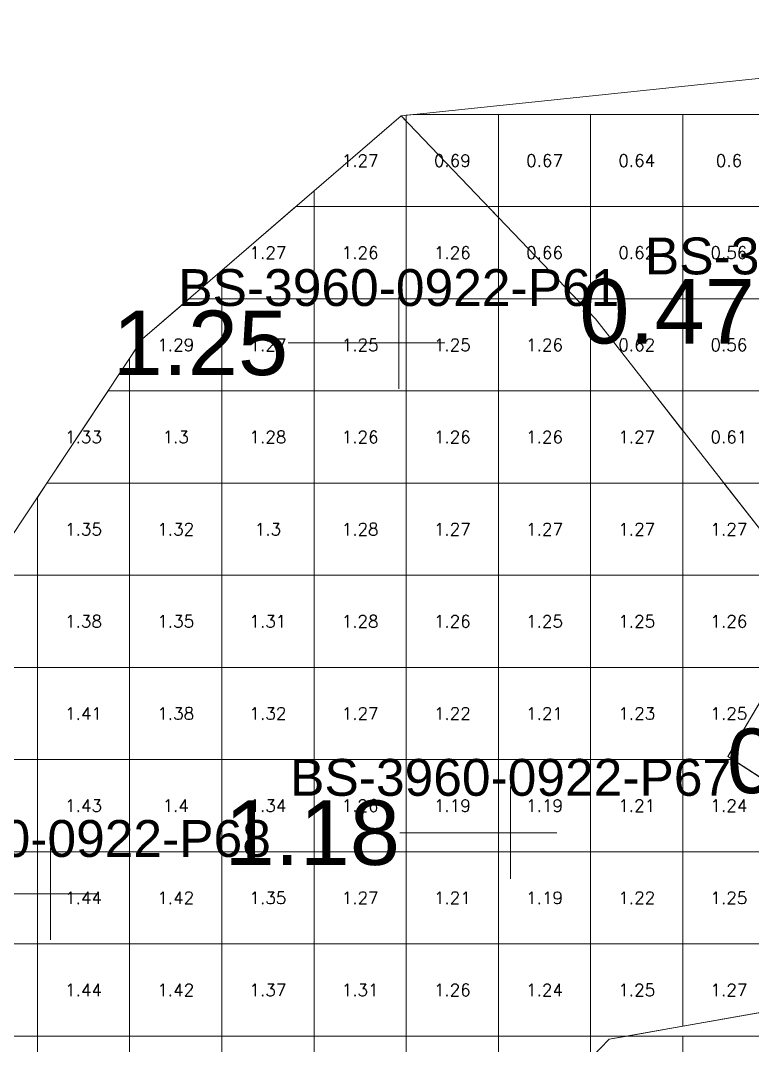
# Model space of a CAD drawing. Header units: inches. Extents: x 469941 to 470089, y 4349675 to 4349818.
# Drawn here: x 469953.54 to 469961.48, y 4349698.55 to 4349709.67 of the extents above; entities that cross this region are included whole.
import ezdxf
from ezdxf.enums import TextEntityAlignment as Align

# ---------------------------------------------------------------- set-up
doc = ezdxf.new("R2010")
doc.units = ezdxf.units.IN
doc.header["$MEASUREMENT"] = 0
for name, color, linetype, lineweight in [('1.500-3.000', 7, 'Continuous', 0), ('点', 7, 'Continuous', 0), ('爆区方格网', 7, 'Continuous', 0), ('线条', 7, 'Continuous', 0), ('钻孔', 7, 'Continuous', 0)]:
    doc.layers.add(name, color=color, linetype=linetype, lineweight=lineweight)
doc.styles.add('3dmine_textStyle_1', font='txt.shx', dxfattribs={"height": 1, "bigfont": 'gbcbig.shx'})
doc.styles.add('3dmine_textStyle_2', font='arial.ttf', dxfattribs={"height": 1})

msp = doc.modelspace()

# ---------------------------------------------------------------- hatches: boundary and pattern name
at = {"layer": '钻孔', "linetype": 'Continuous', "lineweight": 0, "true_color": 0x0000ff, "extrusion": (0, 1, 0)}
for points in [[(-469958.639, 3950.302), (-469957.639, 3950.302), (-469957.639, 3961.302), (-469958.639, 3961.302)], [(-469959.852, 3950.391), (-469958.852, 3950.391), (-469958.852, 3961.391), (-469959.852, 3961.391)], [(-469954.86, 3950.47), (-469953.86, 3950.47), (-469953.86, 3961.47), (-469954.86, 3961.47)]]:
    msp.add_hatch(color=5, dxfattribs=at).paths.add_polyline_path(points, flags=0)

# ---------------------------------------------------------------- linework, layer by layer
at = {"color": 4, "linetype": 'Continuous', "lineweight": 0, "true_color": 0x00ffff, "elevation": 3955.312}
msp.add_lwpolyline([(469974.727, 4349701.987), (469972.222, 4349699.464), (469968.809, 4349695.681), (469964.839, 4349691.084), (469962.577, 4349688.382), (469963.268, 4349691.175), (469962.631, 4349694.214), (469963.908, 4349695.729), (469966.369, 4349696.77), (469967.08, 4349699.153), (469964.645, 4349699.455), (469961.209, 4349701.689), (469962.187, 4349703.349), (469959.771, 4349706.436), (469957.664, 4349708.641), (469962.262, 4349709.12), (469964.429, 4349709.49), (469967.526, 4349709.569), (469972.847, 4349709.899)], dxfattribs=at)
at = {"color": 5, "linetype": 'Continuous', "lineweight": 0, "true_color": 0x0000ff, "elevation": 3955.312}
msp.add_lwpolyline([(469956.509, 4349687.517), (469951.539, 4349687.55), (469950.221, 4349688.994), (469948.836, 4349690.144), (469947.907, 4349691.463), (469948.098, 4349693.722), (469950.911, 4349700.265), (469954.86, 4349706.218), (469957.664, 4349708.641), (469959.771, 4349706.436), (469962.187, 4349703.349), (469961.209, 4349701.689), (469964.645, 4349699.455), (469959.921, 4349698.62), (469957.479, 4349696.087), (469959.031, 4349690.31), (469962.578, 4349688.383), (469956.509, 4349687.517)], dxfattribs=at)
at = {"layer": '1.500-3.000', "color": 1, "linetype": 'Continuous', "lineweight": 0, "true_color": 0xff0000}
msp.add_lwpolyline([(469967.08, 4349699.153), (469966.369, 4349696.77), (469963.908, 4349695.729), (469962.909, 4349694.544), (469962.631, 4349694.214), (469962.677, 4349693.993), (469963.268, 4349691.175), (469962.577, 4349688.383), (469959.031, 4349690.31), (469958.486, 4349692.339), (469957.479, 4349696.087), (469959.921, 4349698.62), (469962.119, 4349699.009), (469964.645, 4349699.455), (469967.08, 4349699.153)], dxfattribs=at)
at = {"layer": '点', "color": 138, "linetype": 'Continuous', "lineweight": 0, "true_color": 0x004c4c}
for points, elevation in [([(469957.639, 4349705.676), (469957.639, 4349706.676)], 3961.302), ([(469958.139, 4349706.176), (469957.139, 4349706.176)], 3961.302), ([(469958.852, 4349700.361), (469958.852, 4349701.361)], 3961.391), ([(469959.352, 4349700.861), (469958.352, 4349700.861)], 3961.391), ([(469953.86, 4349699.698), (469953.86, 4349700.698)], 3961.47), ([(469954.36, 4349700.198), (469953.36, 4349700.198)], 3961.47)]:
    msp.add_lwpolyline(points, dxfattribs=dict(at, elevation=elevation))
at = {"layer": '爆区方格网', "color": 4, "linetype": 'Continuous', "lineweight": 0, "true_color": 0x00ffff, "elevation": 3961.209}
for points in [[(469958.72, 4349707.654), (469957.72, 4349707.654), (469957.72, 4349708.646), (469957.795, 4349708.654), (469958.72, 4349708.654), (469958.72, 4349707.654)], [(469959.72, 4349707.654), (469958.72, 4349707.654), (469958.72, 4349708.654), (469959.72, 4349708.654), (469959.72, 4349707.654)], [(469960.72, 4349707.654), (469959.72, 4349707.654), (469959.72, 4349708.654), (469960.72, 4349708.654), (469960.72, 4349707.654)], [(469961.72, 4349707.654), (469960.72, 4349707.654), (469960.72, 4349708.654), (469961.72, 4349708.654), (469961.72, 4349707.654)], [(469959.72, 4349706.654), (469958.72, 4349706.654), (469958.72, 4349707.654), (469959.72, 4349707.654), (469959.72, 4349706.654)], [(469960.72, 4349706.654), (469959.72, 4349706.654), (469959.72, 4349707.654), (469960.72, 4349707.654), (469960.72, 4349706.654)], [(469961.72, 4349706.654), (469960.72, 4349706.654), (469960.72, 4349707.654), (469961.72, 4349707.654), (469961.72, 4349706.654)], [(469960.72, 4349705.654), (469959.72, 4349705.654), (469959.72, 4349706.654), (469960.72, 4349706.654), (469960.72, 4349705.654)], [(469961.72, 4349705.654), (469960.72, 4349705.654), (469960.72, 4349706.654), (469961.72, 4349706.654), (469961.72, 4349705.654)], [(469961.72, 4349704.654), (469960.72, 4349704.654), (469960.72, 4349705.654), (469961.72, 4349705.654), (469961.72, 4349704.654)]]:
    msp.add_lwpolyline(points, dxfattribs=at)
at = {"layer": '爆区方格网', "color": 5, "linetype": 'Continuous', "lineweight": 0, "true_color": 0x0000ff, "elevation": 3961.383}
for points in [[(469957.72, 4349708.582), (469957.72, 4349707.654), (469956.72, 4349707.654), (469956.72, 4349707.825), (469957.664, 4349708.641), (469957.72, 4349708.582)], [(469956.72, 4349706.654), (469955.72, 4349706.654), (469955.72, 4349706.961), (469956.523, 4349707.654), (469956.72, 4349707.654), (469956.72, 4349706.654)], [(469957.72, 4349706.654), (469956.72, 4349706.654), (469956.72, 4349707.654), (469957.72, 4349707.654), (469957.72, 4349706.654)], [(469958.72, 4349707.535), (469958.72, 4349706.654), (469957.72, 4349706.654), (469957.72, 4349707.654), (469958.606, 4349707.654), (469958.72, 4349707.535)], [(469955.72, 4349705.654), (469954.72, 4349705.654), (469954.72, 4349706.007), (469954.86, 4349706.218), (469955.365, 4349706.654), (469955.72, 4349706.654), (469955.72, 4349705.654)], [(469956.72, 4349705.654), (469955.72, 4349705.654), (469955.72, 4349706.654), (469956.72, 4349706.654), (469956.72, 4349705.654)], [(469957.72, 4349705.654), (469956.72, 4349705.654), (469956.72, 4349706.654), (469957.72, 4349706.654), (469957.72, 4349705.654)], [(469958.72, 4349705.654), (469957.72, 4349705.654), (469957.72, 4349706.654), (469958.72, 4349706.654), (469958.72, 4349705.654)], [(469959.72, 4349706.489), (469959.72, 4349705.654), (469958.72, 4349705.654), (469958.72, 4349706.654), (469959.562, 4349706.654), (469959.72, 4349706.489)], [(469954.72, 4349704.654), (469953.823, 4349704.654), (469954.486, 4349705.654), (469954.72, 4349705.654), (469954.72, 4349704.654)], [(469955.72, 4349704.654), (469954.72, 4349704.654), (469954.72, 4349705.654), (469955.72, 4349705.654), (469955.72, 4349704.654)], [(469956.72, 4349704.654), (469955.72, 4349704.654), (469955.72, 4349705.654), (469956.72, 4349705.654), (469956.72, 4349704.654)], [(469957.72, 4349704.654), (469956.72, 4349704.654), (469956.72, 4349705.654), (469957.72, 4349705.654), (469957.72, 4349704.654)], [(469958.72, 4349704.654), (469957.72, 4349704.654), (469957.72, 4349705.654), (469958.72, 4349705.654), (469958.72, 4349704.654)], [(469959.72, 4349704.654), (469958.72, 4349704.654), (469958.72, 4349705.654), (469959.72, 4349705.654), (469959.72, 4349704.654)], [(469960.72, 4349705.223), (469960.72, 4349704.654), (469959.72, 4349704.654), (469959.72, 4349705.654), (469960.382, 4349705.654), (469960.72, 4349705.223)], [(469954.72, 4349703.654), (469953.72, 4349703.654), (469953.72, 4349704.499), (469953.823, 4349704.654), (469954.72, 4349704.654), (469954.72, 4349703.654)], [(469955.72, 4349703.654), (469954.72, 4349703.654), (469954.72, 4349704.654), (469955.72, 4349704.654), (469955.72, 4349703.654)], [(469956.72, 4349703.654), (469955.72, 4349703.654), (469955.72, 4349704.654), (469956.72, 4349704.654), (469956.72, 4349703.654)], [(469957.72, 4349703.654), (469956.72, 4349703.654), (469956.72, 4349704.654), (469957.72, 4349704.654), (469957.72, 4349703.654)], [(469958.72, 4349703.654), (469957.72, 4349703.654), (469957.72, 4349704.654), (469958.72, 4349704.654), (469958.72, 4349703.654)], [(469959.72, 4349703.654), (469958.72, 4349703.654), (469958.72, 4349704.654), (469959.72, 4349704.654), (469959.72, 4349703.654)], [(469960.72, 4349703.654), (469959.72, 4349703.654), (469959.72, 4349704.654), (469960.72, 4349704.654), (469960.72, 4349703.654)], [(469961.72, 4349703.945), (469961.72, 4349703.654), (469960.72, 4349703.654), (469960.72, 4349704.654), (469961.165, 4349704.654), (469961.72, 4349703.945)], [(469953.72, 4349702.654), (469952.72, 4349702.654), (469952.72, 4349702.992), (469953.159, 4349703.654), (469953.72, 4349703.654), (469953.72, 4349702.654)], [(469954.72, 4349702.654), (469953.72, 4349702.654), (469953.72, 4349703.654), (469954.72, 4349703.654), (469954.72, 4349702.654)], [(469955.72, 4349702.654), (469954.72, 4349702.654), (469954.72, 4349703.654), (469955.72, 4349703.654), (469955.72, 4349702.654)], [(469956.72, 4349702.654), (469955.72, 4349702.654), (469955.72, 4349703.654), (469956.72, 4349703.654), (469956.72, 4349702.654)], [(469957.72, 4349702.654), (469956.72, 4349702.654), (469956.72, 4349703.654), (469957.72, 4349703.654), (469957.72, 4349702.654)], [(469958.72, 4349702.654), (469957.72, 4349702.654), (469957.72, 4349703.654), (469958.72, 4349703.654), (469958.72, 4349702.654)], [(469959.72, 4349702.654), (469958.72, 4349702.654), (469958.72, 4349703.654), (469959.72, 4349703.654), (469959.72, 4349702.654)], [(469960.72, 4349702.654), (469959.72, 4349702.654), (469959.72, 4349703.654), (469960.72, 4349703.654), (469960.72, 4349702.654)], [(469961.72, 4349702.654), (469960.72, 4349702.654), (469960.72, 4349703.654), (469961.72, 4349703.654), (469961.72, 4349702.654)], [(469953.72, 4349701.654), (469952.72, 4349701.654), (469952.72, 4349702.654), (469953.72, 4349702.654), (469953.72, 4349701.654)], [(469954.72, 4349701.654), (469953.72, 4349701.654), (469953.72, 4349702.654), (469954.72, 4349702.654), (469954.72, 4349701.654)], [(469955.72, 4349701.654), (469954.72, 4349701.654), (469954.72, 4349702.654), (469955.72, 4349702.654), (469955.72, 4349701.654)], [(469956.72, 4349701.654), (469955.72, 4349701.654), (469955.72, 4349702.654), (469956.72, 4349702.654), (469956.72, 4349701.654)], [(469957.72, 4349701.654), (469956.72, 4349701.654), (469956.72, 4349702.654), (469957.72, 4349702.654), (469957.72, 4349701.654)], [(469958.72, 4349701.654), (469957.72, 4349701.654), (469957.72, 4349702.654), (469958.72, 4349702.654), (469958.72, 4349701.654)], [(469959.72, 4349701.654), (469958.72, 4349701.654), (469958.72, 4349702.654), (469959.72, 4349702.654), (469959.72, 4349701.654)], [(469960.72, 4349701.654), (469959.72, 4349701.654), (469959.72, 4349702.654), (469960.72, 4349702.654), (469960.72, 4349701.654)], [(469961.72, 4349702.557), (469961.209, 4349701.689), (469961.263, 4349701.654), (469960.72, 4349701.654), (469960.72, 4349702.654), (469961.72, 4349702.654), (469961.72, 4349702.557)], [(469953.72, 4349700.654), (469952.72, 4349700.654), (469952.72, 4349701.654), (469953.72, 4349701.654), (469953.72, 4349700.654)], [(469954.72, 4349700.654), (469953.72, 4349700.654), (469953.72, 4349701.654), (469954.72, 4349701.654), (469954.72, 4349700.654)], [(469955.72, 4349700.654), (469954.72, 4349700.654), (469954.72, 4349701.654), (469955.72, 4349701.654), (469955.72, 4349700.654)], [(469956.72, 4349700.654), (469955.72, 4349700.654), (469955.72, 4349701.654), (469956.72, 4349701.654), (469956.72, 4349700.654)], [(469957.72, 4349700.654), (469956.72, 4349700.654), (469956.72, 4349701.654), (469957.72, 4349701.654), (469957.72, 4349700.654)], [(469958.72, 4349700.654), (469957.72, 4349700.654), (469957.72, 4349701.654), (469958.72, 4349701.654), (469958.72, 4349700.654)], [(469959.72, 4349700.654), (469958.72, 4349700.654), (469958.72, 4349701.654), (469959.72, 4349701.654), (469959.72, 4349700.654)], [(469960.72, 4349700.654), (469959.72, 4349700.654), (469959.72, 4349701.654), (469960.72, 4349701.654), (469960.72, 4349700.654)], [(469961.72, 4349701.357), (469961.72, 4349700.654), (469960.72, 4349700.654), (469960.72, 4349701.654), (469961.263, 4349701.654), (469961.72, 4349701.357)], [(469953.72, 4349699.654), (469952.72, 4349699.654), (469952.72, 4349700.654), (469953.72, 4349700.654), (469953.72, 4349699.654)], [(469954.72, 4349699.654), (469953.72, 4349699.654), (469953.72, 4349700.654), (469954.72, 4349700.654), (469954.72, 4349699.654)], [(469955.72, 4349699.654), (469954.72, 4349699.654), (469954.72, 4349700.654), (469955.72, 4349700.654), (469955.72, 4349699.654)], [(469956.72, 4349699.654), (469955.72, 4349699.654), (469955.72, 4349700.654), (469956.72, 4349700.654), (469956.72, 4349699.654)], [(469957.72, 4349699.654), (469956.72, 4349699.654), (469956.72, 4349700.654), (469957.72, 4349700.654), (469957.72, 4349699.654)], [(469958.72, 4349699.654), (469957.72, 4349699.654), (469957.72, 4349700.654), (469958.72, 4349700.654), (469958.72, 4349699.654)], [(469959.72, 4349699.654), (469958.72, 4349699.654), (469958.72, 4349700.654), (469959.72, 4349700.654), (469959.72, 4349699.654)], [(469960.72, 4349699.654), (469959.72, 4349699.654), (469959.72, 4349700.654), (469960.72, 4349700.654), (469960.72, 4349699.654)], [(469961.72, 4349699.654), (469960.72, 4349699.654), (469960.72, 4349700.654), (469961.72, 4349700.654), (469961.72, 4349699.654)], [(469953.72, 4349698.654), (469952.72, 4349698.654), (469952.72, 4349699.654), (469953.72, 4349699.654), (469953.72, 4349698.654)], [(469954.72, 4349698.654), (469953.72, 4349698.654), (469953.72, 4349699.654), (469954.72, 4349699.654), (469954.72, 4349698.654)], [(469955.72, 4349698.654), (469954.72, 4349698.654), (469954.72, 4349699.654), (469955.72, 4349699.654), (469955.72, 4349698.654)], [(469956.72, 4349698.654), (469955.72, 4349698.654), (469955.72, 4349699.654), (469956.72, 4349699.654), (469956.72, 4349698.654)], [(469957.72, 4349698.654), (469956.72, 4349698.654), (469956.72, 4349699.654), (469957.72, 4349699.654), (469957.72, 4349698.654)], [(469958.72, 4349698.654), (469957.72, 4349698.654), (469957.72, 4349699.654), (469958.72, 4349699.654), (469958.72, 4349698.654)], [(469959.72, 4349698.654), (469958.72, 4349698.654), (469958.72, 4349699.654), (469959.72, 4349699.654), (469959.72, 4349698.654)], [(469960.72, 4349698.761), (469960.115, 4349698.654), (469959.72, 4349698.654), (469959.72, 4349699.654), (469960.72, 4349699.654), (469960.72, 4349698.761)], [(469961.72, 4349698.938), (469960.72, 4349698.761), (469960.72, 4349699.654), (469961.72, 4349699.654), (469961.72, 4349698.938)], [(469953.72, 4349697.654), (469952.72, 4349697.654), (469952.72, 4349698.654), (469953.72, 4349698.654), (469953.72, 4349697.654)], [(469954.72, 4349697.654), (469953.72, 4349697.654), (469953.72, 4349698.654), (469954.72, 4349698.654), (469954.72, 4349697.654)], [(469955.72, 4349697.654), (469954.72, 4349697.654), (469954.72, 4349698.654), (469955.72, 4349698.654), (469955.72, 4349697.654)], [(469956.72, 4349697.654), (469955.72, 4349697.654), (469955.72, 4349698.654), (469956.72, 4349698.654), (469956.72, 4349697.654)], [(469957.72, 4349697.654), (469956.72, 4349697.654), (469956.72, 4349698.654), (469957.72, 4349698.654), (469957.72, 4349697.654)], [(469958.72, 4349697.654), (469957.72, 4349697.654), (469957.72, 4349698.654), (469958.72, 4349698.654), (469958.72, 4349697.654)], [(469959.72, 4349698.412), (469958.99, 4349697.654), (469958.72, 4349697.654), (469958.72, 4349698.654), (469959.72, 4349698.654), (469959.72, 4349698.412)]]:
    msp.add_lwpolyline(points, dxfattribs=at)
at = {"layer": '爆区方格网', "color": 1, "linetype": 'Continuous', "lineweight": 0, "true_color": 0xff0000, "elevation": 3961.013}
for points in [[(469960.72, 4349697.654), (469959.72, 4349697.654), (469959.72, 4349698.654), (469960.115, 4349698.654), (469959.921, 4349698.62), (469960.115, 4349698.654), (469960.72, 4349698.654), (469960.72, 4349697.654)], [(469961.72, 4349697.654), (469960.72, 4349697.654), (469960.72, 4349698.654), (469961.72, 4349698.654), (469961.72, 4349697.654)]]:
    msp.add_lwpolyline(points, dxfattribs=at)
at = {"layer": '线条', "color": 138, "linetype": 'Continuous', "lineweight": 0, "true_color": 0x004c4c}
for points, elevation in [([(469957.639, 4349706.176), (469957.639, 4349706.176), (469957.639, 4349706.176)], 3961.302), ([(469958.852, 4349700.861), (469958.852, 4349700.861), (469958.852, 4349700.861)], 3961.391), ([(469953.86, 4349700.198), (469953.86, 4349700.198), (469953.86, 4349700.198)], 3961.47)]:
    msp.add_lwpolyline(points, dxfattribs=dict(at, elevation=elevation))
at = {"layer": '钻孔', "color": 5, "linetype": 'Continuous', "lineweight": 0, "true_color": 0x0000ff}
for points, elevation in [([(469957.639, 4349706.176), (469956.439, 4349706.176)], 3961.302), ([(469957.639, 4349706.176), (469956.439, 4349706.176)], 3950.302), ([(469958.852, 4349700.861), (469957.652, 4349700.861)], 3961.391), ([(469958.852, 4349700.861), (469957.652, 4349700.861)], 3950.391), ([(469953.86, 4349700.198), (469952.66, 4349700.198)], 3961.47), ([(469953.86, 4349700.198), (469952.66, 4349700.198)], 3950.47)]:
    msp.add_lwpolyline(points, dxfattribs=dict(at, elevation=elevation))

# ---------------------------------------------------------------- texts
at = {"color": 5, "linetype": 'Continuous', "lineweight": 0, "true_color": 0x0000ff, "style": '3dmine_textStyle_1'}
for s, p in [('1.27', (469957.22, 4349708.154, 3961.383)), ('1.27', (469956.22, 4349707.154, 3961.383)), ('1.26', (469957.22, 4349707.154, 3961.383)), ('1.26', (469958.22, 4349707.154, 3961.383)), ('1.29', (469955.22, 4349706.154, 3961.383)), ('1.27', (469956.22, 4349706.154, 3961.383)), ('1.25', (469957.22, 4349706.154, 3961.383)), ('1.25', (469958.22, 4349706.154, 3961.383)), ('1.26', (469959.22, 4349706.154, 3961.383)), ('1.33', (469954.22, 4349705.154, 3961.383)), ('1.3', (469955.22, 4349705.154, 3961.383)), ('1.28', (469956.22, 4349705.154, 3961.383)), ('1.26', (469957.22, 4349705.154, 3961.383)), ('1.26', (469958.22, 4349705.154, 3961.383)), ('1.26', (469959.22, 4349705.154, 3961.383)), ('1.27', (469960.22, 4349705.154, 3961.383)), ('1.35', (469954.22, 4349704.154, 3961.383)), ('1.32', (469955.22, 4349704.154, 3961.383)), ('1.3', (469956.22, 4349704.154, 3961.383)), ('1.28', (469957.22, 4349704.154, 3961.383)), ('1.27', (469958.22, 4349704.154, 3961.383)), ('1.27', (469959.22, 4349704.154, 3961.383)), ('1.27', (469960.22, 4349704.154, 3961.383)), ('1.27', (469961.22, 4349704.154, 3961.383)), ('1.38', (469954.22, 4349703.154, 3961.383)), ('1.35', (469955.22, 4349703.154, 3961.383)), ('1.31', (469956.22, 4349703.154, 3961.383)), ('1.28', (469957.22, 4349703.154, 3961.383)), ('1.26', (469958.22, 4349703.154, 3961.383)), ('1.25', (469959.22, 4349703.154, 3961.383)), ('1.25', (469960.22, 4349703.154, 3961.383)), ('1.26', (469961.22, 4349703.154, 3961.383)), ('1.41', (469954.22, 4349702.154, 3961.383)), ('1.38', (469955.22, 4349702.154, 3961.383)), ('1.32', (469956.22, 4349702.154, 3961.383)), ('1.27', (469957.22, 4349702.154, 3961.383)), ('1.22', (469958.22, 4349702.154, 3961.383)), ('1.21', (469959.22, 4349702.154, 3961.383)), ('1.23', (469960.22, 4349702.154, 3961.383)), ('1.25', (469961.22, 4349702.154, 3961.383)), ('1.43', (469954.22, 4349701.154, 3961.383)), ('1.4', (469955.22, 4349701.154, 3961.383)), ('1.34', (469956.22, 4349701.154, 3961.383)), ('1.26', (469957.22, 4349701.154, 3961.383)), ('1.19', (469958.22, 4349701.154, 3961.383)), ('1.19', (469959.22, 4349701.154, 3961.383)), ('1.21', (469960.22, 4349701.154, 3961.383)), ('1.24', (469961.22, 4349701.154, 3961.383)), ('1.44', (469954.22, 4349700.154, 3961.383)), ('1.42', (469955.22, 4349700.154, 3961.383)), ('1.35', (469956.22, 4349700.154, 3961.383)), ('1.27', (469957.22, 4349700.154, 3961.383)), ('1.21', (469958.22, 4349700.154, 3961.383)), ('1.19', (469959.22, 4349700.154, 3961.383)), ('1.22', (469960.22, 4349700.154, 3961.383)), ('1.25', (469961.22, 4349700.154, 3961.383)), ('1.44', (469954.22, 4349699.154, 3961.383)), ('1.42', (469955.22, 4349699.154, 3961.383)), ('1.37', (469956.22, 4349699.154, 3961.383)), ('1.31', (469957.22, 4349699.154, 3961.383)), ('1.26', (469958.22, 4349699.154, 3961.383)), ('1.24', (469959.22, 4349699.154, 3961.383)), ('1.25', (469960.22, 4349699.154, 3961.383)), ('1.27', (469961.22, 4349699.154, 3961.383))]:
    msp.add_text(s, height=0.1333, dxfattribs=at).set_placement(p, align=Align.MIDDLE_CENTER)
at = {"color": 4, "linetype": 'Continuous', "lineweight": 0, "true_color": 0x00ffff, "style": '3dmine_textStyle_1'}
for s, p in [('0.69', (469958.22, 4349708.154, 3961.209)), ('0.67', (469959.22, 4349708.154, 3961.209)), ('0.64', (469960.22, 4349708.154, 3961.209)), ('0.6', (469961.22, 4349708.154, 3961.209)), ('0.66', (469959.22, 4349707.154, 3961.209)), ('0.62', (469960.22, 4349707.154, 3961.209)), ('0.56', (469961.22, 4349707.154, 3961.209)), ('0.62', (469960.22, 4349706.154, 3961.209)), ('0.56', (469961.22, 4349706.154, 3961.209)), ('0.61', (469961.22, 4349705.154, 3961.209))]:
    msp.add_text(s, height=0.1333, dxfattribs=at).set_placement(p, align=Align.MIDDLE_CENTER)
at = {"layer": '钻孔', "color": 138, "linetype": 'Continuous', "lineweight": 0, "true_color": 0x004c4c, "style": '3dmine_textStyle_2'}
for s, p in [('BS-3960-0922-P62', (469962.7, 4349706.919, 3961.249)), ('BS-3960-0922-P61', (469957.639, 4349706.576, 3961.302)), ('BS-3960-0922-P67', (469958.852, 4349701.261, 3961.391)), ('BS-3960-0922-P68', (469953.86, 4349700.598, 3961.47))]:
    msp.add_text(s, height=0.4, dxfattribs=at).set_placement(p, align=Align.CENTER)
at = {"layer": '钻孔', "color": 8, "linetype": 'Continuous', "lineweight": 0, "true_color": 0x808080, "style": '3dmine_textStyle_2'}
msp.add_text('0.47', height=0.7, dxfattribs=at).set_placement((469961.5, 4349706.519, 3955.749), align=Align.MIDDLE_RIGHT)
at = {"layer": '钻孔', "color": 5, "linetype": 'Continuous', "lineweight": 0, "true_color": 0x0000ff, "style": '3dmine_textStyle_2'}
for s, p in [('1.25', (469956.439, 4349706.176, 3955.802)), ('1.18', (469957.652, 4349700.861, 3955.891))]:
    msp.add_text(s, height=0.7, dxfattribs=at).set_placement(p, align=Align.MIDDLE_RIGHT)
at = {"layer": '钻孔', "color": 4, "linetype": 'Continuous', "lineweight": 0, "true_color": 0x00ffff, "style": '3dmine_textStyle_2'}
msp.add_text('0.81', height=0.7, dxfattribs=at).set_placement((469963.1, 4349701.64, 3955.709), align=Align.MIDDLE_RIGHT)

doc.saveas('drawing.dxf')
